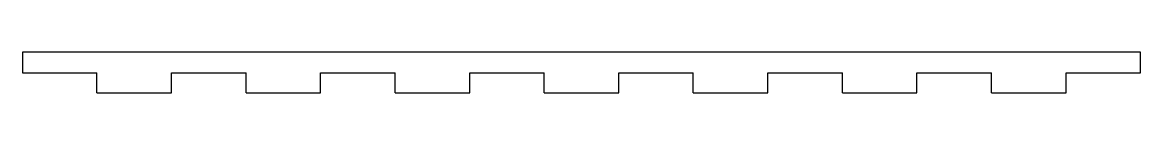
# Model space of a CAD drawing. Extents: x -142 to 131, y -10 to 0.
import ezdxf

# ---------------------------------------------------------------- set-up
doc = ezdxf.new("R2010")
doc.units = 0
doc.header["$MEASUREMENT"] = 0
doc.layers.add('VISIBLE', color=7, linetype='CONTINUOUS')

msp = doc.modelspace()

# ---------------------------------------------------------------- linework, layer by layer
at = {"layer": 'VISIBLE'}
for p, q in [((130.85, 0), (-142.15, 0)), ((130.85, -5), (130.85, 0)), ((-142.15, 0), (-142.15, -5)), ((-142.15, -5), (-123.95, -5)), ((-123.95, -9.9), (-123.95, -5)), ((-105.75, -9.9), (-105.75, -5)), ((-105.75, -5), (-87.55, -5)), ((-87.55, -9.9), (-87.55, -5)), ((-69.35, -9.9), (-69.35, -5)), ((-69.35, -5), (-51.15, -5)), ((-51.15, -9.9), (-51.15, -5)), ((-32.95, -9.9), (-32.95, -5)), ((-32.95, -5), (-14.75, -5)), ((-14.75, -9.9), (-14.75, -5)), ((3.45, -9.9), (3.45, -5)), ((3.45, -5), (21.65, -5)), ((21.65, -9.9), (21.65, -5)), ((39.85, -9.9), (39.85, -5)), ((39.85, -5), (58.05, -5)), ((58.05, -9.9), (58.05, -5)), ((76.25, -9.9), (76.25, -5)), ((76.25, -5), (94.45, -5)), ((94.45, -9.9), (94.45, -5)), ((112.65, -5), (130.85, -5)), ((112.65, -9.9), (112.65, -5)), ((-123.95, -9.9), (-105.75, -9.9)), ((-87.55, -9.9), (-69.35, -9.9)), ((-51.15, -9.9), (-32.95, -9.9)), ((-14.75, -9.9), (3.45, -9.9)), ((21.65, -9.9), (39.85, -9.9)), ((58.05, -9.9), (76.25, -9.9)), ((94.45, -9.9), (112.65, -9.9))]:
    msp.add_line(p, q, dxfattribs=at)

doc.saveas('drawing.dxf')
